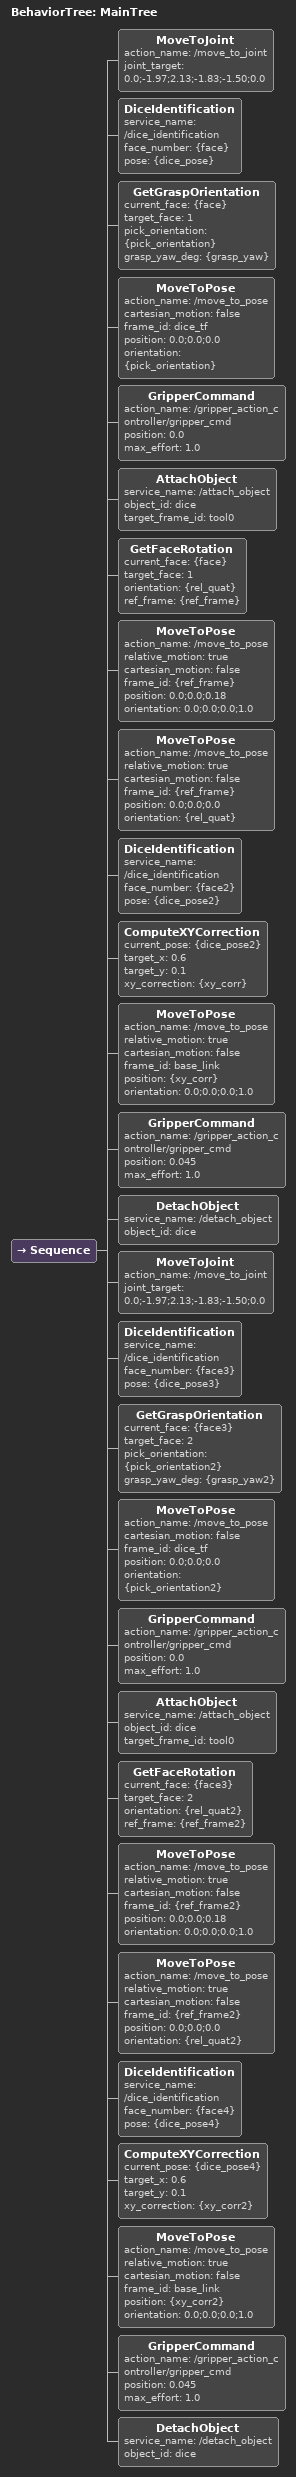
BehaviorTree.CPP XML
<root BTCPP_format="4">
    <BehaviorTree ID="MainTree">
        <Sequence>
            <!-- ===== Cycle 1: current face -> intermediate side face (1) ===== -->
            <MoveToJoint action_name="/move_to_joint" joint_target="0.0;-1.97;2.13;-1.83;-1.50;0.0"/>
            <DiceIdentification service_name="/dice_identification" face_number="{face}" pose="{dice_pose}"/>
            <GetGraspOrientation current_face="{face}" target_face="1" pick_orientation="{pick_orientation}" grasp_yaw_deg="{grasp_yaw}"/>
            <MoveToPose action_name="/move_to_pose" cartesian_motion="false" frame_id="dice_tf" position="0.0;0.0;0.0" orientation="{pick_orientation}"/>
            <GripperCommand action_name="/gripper_action_controller/gripper_cmd" position="0.0" max_effort="1.0"/>
            <AttachObject service_name="/attach_object" object_id="dice" target_frame_id="tool0"/>
            <GetFaceRotation current_face="{face}" target_face="1" orientation="{rel_quat}" ref_frame="{ref_frame}"/>
            <MoveToPose action_name="/move_to_pose" relative_motion="true" cartesian_motion="false" frame_id="{ref_frame}" position="0.0;0.0;0.18" orientation="0.0;0.0;0.0;1.0"/>
            <MoveToPose action_name="/move_to_pose" relative_motion="true" cartesian_motion="false" frame_id="{ref_frame}" position="0.0;0.0;0.0" orientation="{rel_quat}"/>
            <DiceIdentification service_name="/dice_identification" face_number="{face2}" pose="{dice_pose2}"/>
            <ComputeXYCorrection current_pose="{dice_pose2}" target_x="0.6" target_y="0.1" xy_correction="{xy_corr}"/>
            <MoveToPose action_name="/move_to_pose" relative_motion="true" cartesian_motion="false" frame_id="base_link" position="{xy_corr}" orientation="0.0;0.0;0.0;1.0"/>
            <GripperCommand action_name="/gripper_action_controller/gripper_cmd" position="0.045" max_effort="1.0"/>
            <DetachObject service_name="/detach_object" object_id="dice"/>

            <!-- ===== Cycle 2: intermediate face (should now be up) -> true target (5) ===== -->
            <MoveToJoint action_name="/move_to_joint" joint_target="0.0;-1.97;2.13;-1.83;-1.50;0.0"/>
            <DiceIdentification service_name="/dice_identification" face_number="{face3}" pose="{dice_pose3}"/>
            <GetGraspOrientation current_face="{face3}" target_face="2" pick_orientation="{pick_orientation2}" grasp_yaw_deg="{grasp_yaw2}"/>
            <MoveToPose action_name="/move_to_pose" cartesian_motion="false" frame_id="dice_tf" position="0.0;0.0;0.0" orientation="{pick_orientation2}"/>
            <GripperCommand action_name="/gripper_action_controller/gripper_cmd" position="0.0" max_effort="1.0"/>
            <AttachObject service_name="/attach_object" object_id="dice" target_frame_id="tool0"/>
            <GetFaceRotation current_face="{face3}" target_face="2" orientation="{rel_quat2}" ref_frame="{ref_frame2}"/>
            <MoveToPose action_name="/move_to_pose" relative_motion="true" cartesian_motion="false" frame_id="{ref_frame2}" position="0.0;0.0;0.18" orientation="0.0;0.0;0.0;1.0"/>
            <MoveToPose action_name="/move_to_pose" relative_motion="true" cartesian_motion="false" frame_id="{ref_frame2}" position="0.0;0.0;0.0" orientation="{rel_quat2}"/>
            <DiceIdentification service_name="/dice_identification" face_number="{face4}" pose="{dice_pose4}"/>
            <ComputeXYCorrection current_pose="{dice_pose4}" target_x="0.6" target_y="0.1" xy_correction="{xy_corr2}"/>
            <MoveToPose action_name="/move_to_pose" relative_motion="true" cartesian_motion="false" frame_id="base_link" position="{xy_corr2}" orientation="0.0;0.0;0.0;1.0"/>
            <GripperCommand action_name="/gripper_action_controller/gripper_cmd" position="0.045" max_effort="1.0"/>
            <DetachObject service_name="/detach_object" object_id="dice"/>
        </Sequence>
    </BehaviorTree>
</root>
